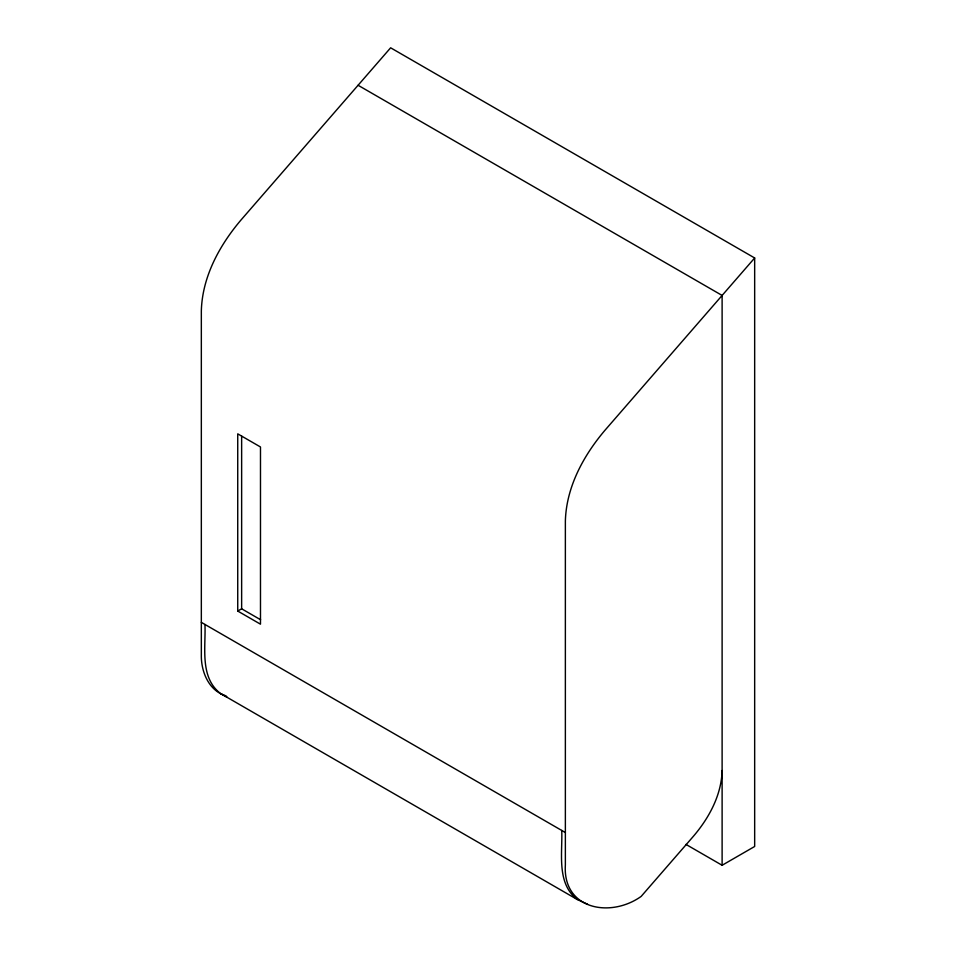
<?xml version="1.0" encoding="UTF-8"?>
<svg xmlns="http://www.w3.org/2000/svg" width="956" height="956" viewBox="0 0 956 956"><rect width="100%" height="100%" fill="white"/><g stroke="black" fill="none" stroke-linecap="round" stroke-linejoin="round"><path stroke-width="1.43" d="M722.115 770.524C721.445 795.703 708.504 818.993 692.275 837.587L641.165 896.405C610.705 918.178 562.475 909.682 565.366 864.881L565.366 521.187C566.239 487.225 583.375 455.737 604.909 430.331L754.666 257.977L390.634 47.8L240.864 220.155C219.33 245.561 202.194 277.049 201.334 311.011L201.334 654.705C200.939 671.423 208.671 690.794 226.01 695.848M237.733 611.051L260.486 624.184L260.486 446.978L237.733 433.845L237.733 611.051L241.641 608.793L260.594 619.739M685.978 844.411L722.115 865.276L754.666 846.478L754.666 257.977M587.653 904.292L577.388 899.572L220.633 693.59C199.446 677.493 205.899 647.212 204.966 624.471M220.633 693.59L227.169 697.223M358.082 85.263L722.115 295.44L722.115 865.276M201.334 622.368L565.366 832.545M577.388 899.572C556.213 883.463 562.666 853.182 561.734 830.441M241.641 436.055L241.641 608.793"/></g></svg>
